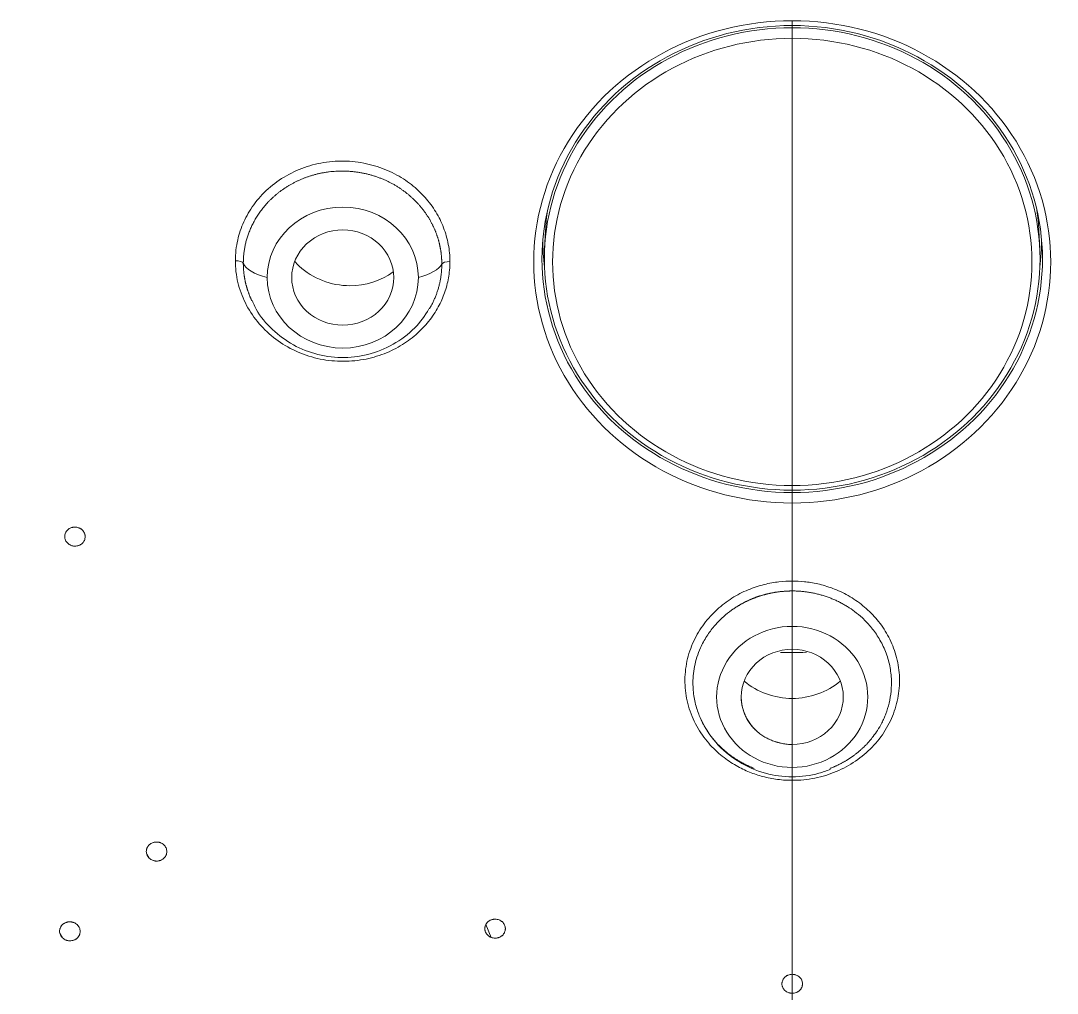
# Model space of a CAD drawing. Extents: x 1797 to 2925, y 0 to 827.
# Drawn here: x 2246.48 to 2271.85, y 534.47 to 558.28 of the extents above; entities that cross this region are included whole.
import ezdxf

# ---------------------------------------------------------------- set-up
doc = ezdxf.new("R2010")
doc.units = 0
doc.header["$LTSCALE"] = 30
doc.header["$MEASUREMENT"] = 0
doc.linetypes.add('CENTER', pattern=[2, 1.25, -0.25, 0.25, -0.25])
doc.layers.add('1', color=7, linetype='CONTINUOUS')
doc.layers.add('DEF_LAYER_ASSEM_MEMBER', color=7, linetype='CONTINUOUS')

msp = doc.modelspace()

# ---------------------------------------------------------------- linework, layer by layer
at = {"layer": '1', "color": 7, "linetype": 'Continuous', "lineweight": 13}
for p, q in [((2265.366, 558.153), (2265.366, 558.283)), ((2265.366, 558.111), (2265.366, 558.165)), ((2265.366, 558.111), (2265.366, 557.852)), ((2265.366, 552.369), (2265.366, 557.852)), ((2265.366, 546.899), (2265.366, 552.369)), ((2265.366, 546.786), (2265.366, 546.899)), ((2265.366, 546.786), (2265.366, 546.729)), ((2265.366, 546.729), (2265.366, 546.471)), ((2265.366, 544.562), (2265.366, 546.471)), ((2265.366, 542.812), (2265.366, 541.686)), ((2265.366, 534.931), (2265.366, 539.681))]:
    msp.add_line(p, q, dxfattribs=at)
at = {"layer": '1', "color": 7, "linetype": 'Continuous', "lineweight": 18}
for p, q in [((2259.328, 553.145), (2259.307, 552.706)), ((2271.424, 552.706), (2271.403, 553.145)), ((2265.366, 544.562), (2265.366, 544.318)), ((2265.366, 544.318), (2265.366, 543.451)), ((2265.366, 541.686), (2265.366, 540.557)), ((2265.366, 539.767), (2265.366, 539.996)), ((2265.366, 539.77), (2265.366, 539.681)), ((2249.631, 537.773), (2249.571, 537.872)), ((2257.998, 535.834), (2257.869, 536.148)), ((2247.509, 535.82), (2247.448, 535.926)), ((2265.366, 534.923), (2265.366, 534.466))]:
    msp.add_line(p, q, dxfattribs=at)
for centre, major_axis, ratio, start_param, end_param in [((2265.366, 552.451), (57.518, 0), 0.93358, 5.498085, 10.209879), ((2265.366, 552.468), (57.67, 0), 0.93358, 5.498085, 8.635877), ((2265.366, 552.449), (-6.065, 0), 0.93358, 4.712389, 7.853982), ((2265.366, 552.447), (-6.125, 0), 0.93358, 4.712389, 7.853982), ((2265.366, 552.447), (-6.125, 0), 0.93358, 1.570796, 4.712389), ((2265.366, 552.449), (-6.065, 0), 0.93358, 1.570796, 4.712389), ((2254.366, 551.993), (-1.85, 0), 0.93358, 3.141593, 6.283185), ((2265.366, 552.889), (6.044, 0), 0.93358, 3.007731, 3.096138), ((2265.366, 552.889), (-6.044, 0), 0.93358, 3.187048, 3.275454), ((2254.366, 551.993), (-1.25, 0), 0.93358, 4.712389, 5.497787), ((2254.366, 551.993), (-1.25, 0), 0.93358, 3.926991, 4.712389), ((2254.366, 551.993), (-1.25, 0), 0.93358, 5.497787, 6.283185), ((2265.366, 552.907), (6.102, 0), 0.93358, 3.136389, 3.257782), ((2265.366, 552.907), (-6.102, 0), 0.93358, 3.025403, 3.146796), ((2251.734, 552.333), (-0.2, 0), 0.358368, 3.290296, 4.697991), ((2256.986, 552.311), (0.2, 0), 0.358368, 1.561946, 2.956466), ((2254.366, 551.993), (1.85, 0), 0.93358, 3.141593, 6.283185), ((2265.366, 541.724), (-1.85, 0), 0.93358, 4.712389, 7.853982), ((2265.366, 541.724), (1.85, 0), 0.93358, 4.712389, 7.853982), ((2265.366, 555.415), (-13.5, 0), 0.93358, 1.549689, 1.570796), ((2265.366, 555.415), (-13.5, 0), 0.93358, 1.570796, 1.596371), ((2265.366, 541.724), (-1.25, 0), 0.93358, 5.497787, 6.283185), ((2265.366, 541.724), (-1.25, 0), 0.93358, 0, 0.785398), ((2265.366, 541.724), (-1.25, 0), 0.93358, 0.785398, 1.570796)]:
    msp.add_ellipse(centre, major_axis=major_axis, ratio=ratio, start_param=start_param, end_param=end_param, dxfattribs=at)
at = {"layer": '1', "color": 7, "linetype": 'Continuous', "lineweight": 13}
for centre, major_axis, ratio, start_param, end_param in [((2265.366, 552.269), (57.048, 0), 0.93358, 5.498085, 10.209879), ((2265.366, 552.249), (56.129, 0), 0.93358, 5.397226, 10.310738), ((2265.366, 552.333), (55.427, 0), 0.93358, 5.397283, 10.31068), ((2265.366, 552.862), (-51, 0), 0.93358, 4.712389, 7.625054), ((2265.366, 552.862), (-51, 0), 0.93358, 1.799723, 4.712389), ((2265.366, 552.377), (-6.326, 0), 0.93358, 4.712389, 7.853982), ((2265.366, 552.377), (-6.326, 0), 0.93358, 1.570796, 4.712389), ((2265.366, 552.376), (-5.866, 0), 0.93358, 4.712389, 7.853982), ((2265.366, 552.376), (-5.866, 0), 0.93358, 1.570796, 4.712389), ((2253.416, 552.423), (1.5, 0), 0.358368, 3.290296, 4.068888), ((2255.316, 552.423), (-1.5, 0), 0.358368, 2.214297, 2.956466)]:
    msp.add_ellipse(centre, major_axis=major_axis, ratio=ratio, start_param=start_param, end_param=end_param, dxfattribs=at)
for points, knots in [([(2307.926, 513.159), (2307.938, 513.17), (2307.978, 513.208), (2308.062, 513.287), (2308.195, 513.413), (2308.376, 513.585), (2308.604, 513.804), (2308.878, 514.072), (2309.198, 514.387), (2309.562, 514.753), (2309.97, 515.169), (2310.418, 515.638), (2310.907, 516.16), (2311.432, 516.737), (2311.993, 517.371), (2312.587, 518.063), (2313.211, 518.815), (2313.862, 519.629), (2314.537, 520.507), (2315.232, 521.45), (2315.944, 522.46), (2316.669, 523.54), (2317.402, 524.691), (2318.138, 525.915), (2318.873, 527.212), (2319.6, 528.586), (2320.316, 530.037), (2321.013, 531.566), (2321.686, 533.174), (2322.328, 534.862), (2322.932, 536.629), (2323.491, 538.477), (2323.997, 540.404), (2324.443, 542.411), (2324.819, 544.495), (2325.119, 546.656), (2325.333, 548.89), (2325.454, 551.195), (2325.473, 553.567), (2325.38, 556.002), (2325.168, 558.496), (2324.825, 561.042), (2324.345, 563.634), (2323.719, 566.266), (2322.939, 568.928), (2321.997, 571.612), (2321.009, 574.008), (2320.026, 576.113), (2319.093, 577.929), (2318.077, 579.737), (2316.976, 581.534), (2315.789, 583.314), (2314.514, 585.075), (2313.152, 586.811), (2311.7, 588.519), (2310.158, 590.192), (2308.526, 591.828), (2306.804, 593.421), (2304.993, 594.966), (2303.093, 596.458), (2301.105, 597.892), (2299.03, 599.263), (2296.869, 600.565), (2294.624, 601.793), (2292.299, 602.941), (2289.894, 604.005), (2287.415, 604.979), (2284.863, 605.857), (2282.243, 606.635), (2279.559, 607.305), (2276.815, 607.864), (2274.017, 608.308), (2271.171, 608.63), (2268.281, 608.828), (2264.867, 608.906), (2260.944, 608.77), (2256.546, 608.314), (2252.195, 607.559), (2247.916, 606.508), (2243.732, 605.164), (2239.665, 603.537), (2235.736, 601.637), (2231.967, 599.472), (2228.381, 597.052), (2224.994, 594.394), (2221.825, 591.51), (2218.891, 588.418), (2216.21, 585.131), (2213.795, 581.67), (2211.658, 578.052), (2209.607, 573.882), (2207.781, 569.125), (2206.342, 563.781), (2205.468, 558.331), (2205.174, 552.827), (2205.457, 547.322), (2206.273, 542.136), (2207.467, 537.531), (2208.794, 533.724), (2210.105, 530.655), (2211.274, 528.289), (2212.472, 526.099), (2213.721, 524.037), (2215.051, 522.064), (2216.135, 520.578), (2216.984, 519.481), (2217.69, 518.607), (2218.365, 517.803), (2219.069, 516.993), (2219.681, 516.316), (2220.181, 515.778), (2220.552, 515.388), (2220.903, 515.024), (2221.236, 514.686), (2221.548, 514.372), (2221.841, 514.083), (2222.112, 513.819), (2222.362, 513.578), (2222.591, 513.36), (2222.736, 513.224), (2222.805, 513.159)], [0, 0, 0, 0, 0.000179, 0.000603, 0.00127, 0.002183, 0.00334, 0.004741, 0.006386, 0.008277, 0.010411, 0.01279, 0.015413, 0.018281, 0.021393, 0.02475, 0.028351, 0.032196, 0.036286, 0.04062, 0.045199, 0.050022, 0.055089, 0.060401, 0.065958, 0.071758, 0.077804, 0.084093, 0.090627, 0.097406, 0.104428, 0.111695, 0.119206, 0.126961, 0.134961, 0.143206, 0.151695, 0.160428, 0.169406, 0.178628, 0.188094, 0.197805, 0.20776, 0.21796, 0.228404, 0.239092, 0.250024, 0.257544, 0.265167, 0.272896, 0.280729, 0.288666, 0.296708, 0.304854, 0.313104, 0.321459, 0.329918, 0.338482, 0.34715, 0.355923, 0.3648, 0.373782, 0.382867, 0.392057, 0.401352, 0.410752, 0.420256, 0.429863, 0.439576, 0.449392, 0.459314, 0.46934, 0.47947, 0.489704, 0.500043, 0.515667, 0.531291, 0.546915, 0.562538, 0.578162, 0.593786, 0.60941, 0.625034, 0.640657, 0.656282, 0.671906, 0.68753, 0.703153, 0.718778, 0.734402, 0.750026, 0.770854, 0.791682, 0.81251, 0.833338, 0.854167, 0.874994, 0.892773, 0.907913, 0.920413, 0.930274, 0.937493, 0.948337, 0.95716, 0.963963, 0.968745, 0.972532, 0.976398, 0.980345, 0.984372, 0.986462, 0.988435, 0.990291, 0.99203, 0.993651, 0.995155, 0.996542, 0.997812, 0.998965, 1, 1, 1, 1]), ([(2223.353, 513.341), (2223.338, 513.355), (2223.291, 513.399), (2223.136, 513.547), (2223.026, 513.651), (2222.747, 513.92), (2222.577, 514.085), (2222.178, 514.478), (2221.948, 514.707), (2221.435, 515.229), (2221.15, 515.523), (2220.529, 516.181), (2220.193, 516.544), (2219.475, 517.344), (2219.093, 517.781), (2218.29, 518.732), (2217.869, 519.247), (2216.998, 520.36), (2216.547, 520.958), (2215.625, 522.241), (2215.153, 522.927), (2214.2, 524.391), (2213.718, 525.169), (2212.757, 526.822), (2212.278, 527.697), (2211.335, 529.546), (2210.872, 530.521), (2209.977, 532.572), (2209.545, 533.649), (2208.731, 535.907), (2208.348, 537.088), (2207.65, 539.553), (2207.336, 540.837), (2206.796, 543.507), (2206.57, 544.892), (2206.23, 547.759), (2206.114, 549.24), (2206.015, 552.291), (2206.031, 553.86), (2206.219, 557.074), (2206.39, 558.719), (2206.911, 562.071), (2207.261, 563.777), (2208.158, 567.23), (2208.706, 568.978), (2210.021, 572.49), (2210.788, 574.255), (2212.561, 577.774), (2213.567, 579.528), (2215.827, 582.992), (2217.082, 584.702), (2219.852, 588.041), (2221.367, 589.669), (2224.661, 592.802), (2226.439, 594.308), (2229.3, 596.442), (2230.286, 597.132), (2232.321, 598.464), (2233.37, 599.107), (2236.61, 600.953), (2238.893, 602.076), (2243.683, 604.062), (2246.189, 604.924), (2251.393, 606.337), (2254.09, 606.888), (2258.246, 607.45), (2259.649, 607.593), (2261.777, 607.738), (2262.49, 607.774), (2263.564, 607.811), (2264.102, 607.825), (2264.732, 607.833), (2265.048, 607.835), (2265.206, 607.836), (2265.285, 607.836), (2265.324, 607.836), (2265.344, 607.836), (2265.354, 607.836), (2265.359, 607.836), (2265.361, 607.836), (2265.362, 607.836), (2265.363, 607.836), (2265.364, 607.836), (2271.184, 607.836), (2282.826, 606.227), (2298.786, 599.183), (2307.511, 591.809), (2314.902, 583.412), (2317.931, 578.702), (2322.393, 568.663), (2323.827, 563.335), (2324.98, 552.52), (2324.698, 547.033), (2322.439, 536.372), (2320.462, 531.198), (2316.357, 524.003), (2314.021, 520.547), (2311.295, 517.36), (2309.394, 515.303), (2308.402, 514.307), (2307.378, 513.342)], [0, 0, 0, 0, 0.015625, 0.015625, 0.03125, 0.03125, 0.046875, 0.046875, 0.0625, 0.0625, 0.078125, 0.078125, 0.09375, 0.09375, 0.109375, 0.109375, 0.125, 0.125, 0.140625, 0.140625, 0.15625, 0.15625, 0.171875, 0.171875, 0.1875, 0.1875, 0.203125, 0.203125, 0.21875, 0.21875, 0.234375, 0.234375, 0.25, 0.25, 0.265625, 0.265625, 0.28125, 0.28125, 0.296875, 0.296875, 0.3125, 0.3125, 0.328125, 0.328125, 0.34375, 0.34375, 0.359375, 0.359375, 0.375, 0.375, 0.390625, 0.390625, 0.40625, 0.40625, 0.421875, 0.421875, 0.429687, 0.429687, 0.4375, 0.4375, 0.453125, 0.453125, 0.46875, 0.46875, 0.484375, 0.484375, 0.492187, 0.492187, 0.496094, 0.496094, 0.498047, 0.499023, 0.499512, 0.499756, 0.499878, 0.499939, 0.499969, 0.499985, 0.499992, 0.499996, 0.499998, 0.499998, 0.5, 0.5, 0.5625, 0.625, 0.6875, 0.6875, 0.75, 0.75, 0.8125, 0.8125, 0.875, 0.875, 0.9375, 0.9375, 0.96875, 0.984375, 0.984375, 1, 1, 1, 1]), ([(2265.365, 606.92), (2265.323, 606.92), (2265.24, 606.92), (2265.114, 606.919), (2264.988, 606.919), (2264.863, 606.918), (2264.737, 606.917), (2264.611, 606.915), (2264.486, 606.914), (2264.36, 606.912), (2264.234, 606.91), (2264.109, 606.907), (2263.983, 606.905), (2263.857, 606.902), (2263.732, 606.898), (2263.606, 606.895), (2263.48, 606.891), (2263.355, 606.887), (2263.229, 606.883), (2263.104, 606.879), (2262.978, 606.874), (2262.852, 606.869), (2262.727, 606.864), (2262.601, 606.859), (2262.475, 606.853), (2262.35, 606.847), (2262.224, 606.841), (2262.099, 606.834), (2261.973, 606.828), (2261.847, 606.821), (2261.722, 606.813), (2261.596, 606.806), (2261.47, 606.798), (2261.345, 606.79), (2261.219, 606.782), (2261.094, 606.773), (2260.644, 606.742), (2259.871, 606.681), (2258.777, 606.575), (2257.685, 606.449), (2256.595, 606.305), (2255.508, 606.141), (2254.425, 605.959), (2253.346, 605.757), (2251.913, 605.464), (2250.133, 605.05), (2248.019, 604.478), (2245.93, 603.832), (2243.868, 603.113), (2241.835, 602.322), (2239.172, 601.174), (2235.929, 599.565), (2232.212, 597.369), (2228.676, 594.914), (2225.722, 592.519), (2223.281, 590.277), (2221.294, 588.26), (2219.109, 585.803), (2216.798, 582.846), (2214.737, 579.744), (2213.116, 576.926), (2211.858, 574.45), (2210.83, 572.129), (2209.997, 569.986), (2209.326, 568.036), (2208.73, 566.051), (2208.159, 563.828), (2207.645, 561.361), (2207.23, 558.648), (2206.985, 556.146), (2206.87, 553.866), (2206.848, 551.818), (2206.909, 549.758), (2207.053, 547.702), (2207.279, 545.657), (2207.587, 543.627), (2207.977, 541.601), (2208.607, 538.926), (2209.596, 535.621), (2210.93, 532.186), (2212.297, 529.25), (2213.6, 526.794), (2214.876, 524.667), (2216.075, 522.85), (2217.158, 521.329), (2218.199, 519.968), (2219.186, 518.756), (2220.023, 517.781), (2220.803, 516.912), (2221.52, 516.142), (2222.262, 515.374), (2222.828, 514.809), (2223.206, 514.439), (2223.387, 514.263), (2223.571, 514.086), (2223.757, 513.908), (2223.945, 513.73), (2224.135, 513.55), (2224.328, 513.37), (2224.523, 513.189), (2224.72, 513.007), (2224.92, 512.824), (2225.122, 512.641), (2225.326, 512.456), (2225.532, 512.271), (2225.741, 512.085), (2225.952, 511.899), (2226.094, 511.774), (2226.165, 511.712)], [0, 0, 0, 0, 0.000892, 0.001785, 0.002677, 0.003569, 0.004462, 0.005354, 0.006246, 0.007138, 0.00803, 0.008923, 0.009815, 0.010707, 0.011599, 0.012491, 0.013384, 0.014276, 0.015169, 0.016061, 0.016953, 0.017846, 0.018739, 0.019631, 0.020524, 0.021417, 0.02231, 0.023203, 0.024097, 0.02499, 0.025884, 0.026777, 0.027671, 0.028565, 0.029459, 0.030354, 0.031248, 0.039059, 0.046868, 0.054679, 0.062496, 0.070311, 0.078122, 0.085931, 0.093744, 0.109373, 0.124991, 0.140601, 0.156239, 0.171854, 0.187489, 0.218707, 0.249974, 0.281106, 0.312458, 0.333209, 0.354021, 0.374951, 0.406022, 0.437441, 0.458146, 0.47896, 0.499936, 0.515411, 0.530971, 0.546637, 0.562432, 0.583123, 0.603936, 0.624924, 0.640415, 0.655981, 0.671643, 0.687423, 0.702962, 0.718542, 0.734186, 0.749915, 0.781006, 0.812398, 0.833188, 0.854003, 0.874891, 0.888786, 0.90267, 0.916556, 0.926936, 0.93739, 0.945051, 0.952809, 0.960666, 0.968624, 0.970466, 0.972324, 0.974198, 0.976087, 0.977992, 0.979913, 0.98185, 0.983802, 0.985771, 0.987756, 0.989756, 0.991773, 0.993806, 0.995854, 0.997919, 1, 1, 1, 1]), ([(2304.563, 511.712), (2304.6, 511.744), (2304.674, 511.809), (2304.784, 511.906), (2304.894, 512.003), (2305.003, 512.1), (2305.112, 512.196), (2305.22, 512.292), (2305.327, 512.388), (2305.433, 512.484), (2305.539, 512.579), (2305.644, 512.674), (2305.749, 512.769), (2305.853, 512.864), (2305.956, 512.958), (2306.059, 513.052), (2306.161, 513.146), (2306.262, 513.24), (2306.363, 513.333), (2306.463, 513.426), (2306.562, 513.519), (2306.661, 513.611), (2306.759, 513.703), (2306.856, 513.795), (2306.953, 513.887), (2307.049, 513.979), (2307.144, 514.07), (2307.239, 514.161), (2307.333, 514.251), (2307.426, 514.342), (2307.519, 514.432), (2307.611, 514.522), (2307.932, 514.836), (2308.472, 515.374), (2309.216, 516.143), (2309.932, 516.912), (2310.552, 517.604), (2311.086, 518.218), (2311.541, 518.756), (2311.988, 519.299), (2312.428, 519.847), (2312.86, 520.4), (2313.284, 520.958), (2313.701, 521.521), (2314.11, 522.089), (2314.512, 522.662), (2314.906, 523.239), (2315.292, 523.822), (2315.924, 524.802), (2316.772, 526.195), (2317.788, 528.02), (2318.727, 529.876), (2319.689, 531.979), (2320.64, 534.333), (2321.536, 536.943), (2322.19, 539.236), (2322.659, 541.197), (2322.992, 542.816), (2323.271, 544.438), (2323.497, 546.063), (2323.711, 548.065), (2323.862, 550.44), (2323.888, 553.181), (2323.783, 555.551), (2323.609, 557.554), (2323.412, 559.194), (2323.163, 560.821), (2322.863, 562.433), (2322.431, 564.404), (2321.821, 566.714), (2320.976, 569.338), (2320.075, 571.702), (2319.155, 573.817), (2318.248, 575.694), (2317.27, 577.53), (2316.1, 579.535), (2314.71, 581.689), (2313.07, 583.962), (2311.459, 585.969), (2309.909, 587.733), (2308.448, 589.274), (2306.93, 590.757), (2305.175, 592.348), (2303.165, 594.019), (2300.876, 595.736), (2298.501, 597.342), (2296.044, 598.835), (2293.506, 600.212), (2291.333, 601.259), (2289.562, 602.035), (2288.219, 602.586), (2286.634, 603.193), (2284.802, 603.832), (2282.713, 604.478), (2280.599, 605.05), (2278.819, 605.464), (2277.386, 605.758), (2276.307, 605.96), (2275.223, 606.142), (2274.137, 606.305), (2273.047, 606.45), (2271.954, 606.575), (2270.86, 606.681), (2270.047, 606.746), (2269.519, 606.782), (2269.274, 606.798), (2269.03, 606.813), (2268.786, 606.826), (2268.542, 606.839), (2268.297, 606.851), (2268.053, 606.862), (2267.809, 606.872), (2267.565, 606.881), (2267.32, 606.89), (2267.076, 606.897), (2266.832, 606.903), (2266.587, 606.908), (2266.343, 606.912), (2266.099, 606.916), (2265.854, 606.918), (2265.61, 606.92), (2265.447, 606.92), (2265.365, 606.92)], [0, 0, 0, 0, 0.001083, 0.002161, 0.003234, 0.004303, 0.005367, 0.006426, 0.00748, 0.008529, 0.009574, 0.010614, 0.011649, 0.01268, 0.013706, 0.014727, 0.015743, 0.016755, 0.017761, 0.018764, 0.019761, 0.020754, 0.021742, 0.022725, 0.023704, 0.024678, 0.025647, 0.026612, 0.027572, 0.028527, 0.029477, 0.030423, 0.031365, 0.039376, 0.047252, 0.054996, 0.06261, 0.067826, 0.073038, 0.078247, 0.083453, 0.088658, 0.093862, 0.099065, 0.104269, 0.109474, 0.11468, 0.11989, 0.125102, 0.140784, 0.156415, 0.172013, 0.187599, 0.208569, 0.229381, 0.250087, 0.262676, 0.275208, 0.287695, 0.300148, 0.312578, 0.333586, 0.354399, 0.37507, 0.387684, 0.400229, 0.412716, 0.425158, 0.437564, 0.458587, 0.4794, 0.500054, 0.515804, 0.531455, 0.547029, 0.562548, 0.583545, 0.604358, 0.62504, 0.640746, 0.65638, 0.671967, 0.687533, 0.708465, 0.729274, 0.750024, 0.770891, 0.791699, 0.812515, 0.822941, 0.833354, 0.843763, 0.859399, 0.875008, 0.890624, 0.906254, 0.914066, 0.921875, 0.929686, 0.937503, 0.945319, 0.95313, 0.960939, 0.968752, 0.970491, 0.972229, 0.973967, 0.975704, 0.977441, 0.979178, 0.980914, 0.982649, 0.984385, 0.98612, 0.987855, 0.98959, 0.991325, 0.99306, 0.994794, 0.99653, 0.998265, 1, 1, 1, 1]), ([(2265.365, 606.627), (2265.406, 606.626), (2265.488, 606.626), (2265.61, 606.626), (2265.733, 606.625), (2265.855, 606.625), (2265.978, 606.624), (2266.1, 606.622), (2266.223, 606.621), (2266.345, 606.619), (2266.467, 606.617), (2266.59, 606.615), (2266.712, 606.612), (2266.834, 606.609), (2266.957, 606.606), (2267.079, 606.603), (2267.201, 606.6), (2267.324, 606.596), (2267.446, 606.592), (2267.568, 606.588), (2267.691, 606.583), (2267.813, 606.579), (2267.935, 606.574), (2268.057, 606.568), (2268.18, 606.563), (2268.302, 606.557), (2268.424, 606.551), (2268.546, 606.545), (2268.669, 606.539), (2268.791, 606.532), (2268.913, 606.526), (2269.035, 606.518), (2269.157, 606.511), (2269.28, 606.504), (2269.402, 606.496), (2269.524, 606.488), (2269.962, 606.458), (2270.714, 606.4), (2271.78, 606.299), (2272.843, 606.179), (2274.258, 605.996), (2276.02, 605.721), (2278.118, 605.319), (2280.199, 604.845), (2282.489, 604.239), (2284.976, 603.473), (2287.642, 602.513), (2290.253, 601.432), (2292.805, 600.234), (2295.292, 598.919), (2297.705, 597.493), (2300.04, 595.958), (2302.293, 594.317), (2304.456, 592.576), (2306.525, 590.738), (2308.496, 588.807), (2310.362, 586.788), (2312.12, 584.686), (2313.766, 582.506), (2315.295, 580.253), (2316.704, 577.934), (2317.99, 575.551), (2319.148, 573.113), (2320.177, 570.625), (2321.075, 568.093), (2321.838, 565.522), (2322.465, 562.92), (2322.956, 560.292), (2323.306, 557.644), (2323.518, 554.983), (2323.59, 552.316), (2323.52, 549.649), (2323.311, 546.987), (2322.963, 544.34), (2322.516, 541.928), (2322.009, 539.756), (2321.478, 537.822), (2320.868, 535.901), (2320.183, 534.002), (2319.425, 532.131), (2318.596, 530.29), (2317.691, 528.474), (2316.715, 526.69), (2315.671, 524.943), (2314.56, 523.235), (2313.38, 521.563), (2312.502, 520.413), (2311.976, 519.754), (2311.829, 519.571), (2311.682, 519.389), (2311.533, 519.208), (2311.384, 519.027), (2311.234, 518.847), (2311.083, 518.667), (2310.932, 518.489), (2310.779, 518.31), (2310.626, 518.132), (2310.472, 517.955), (2310.317, 517.779), (2310.161, 517.603), (2310.005, 517.427), (2309.847, 517.252), (2309.689, 517.078), (2309.53, 516.905), (2309.371, 516.732), (2309.21, 516.559), (2309.049, 516.387), (2308.887, 516.216), (2308.724, 516.045), (2308.56, 515.875), (2308.395, 515.706), (2308.23, 515.537), (2308.064, 515.369), (2307.897, 515.201), (2307.729, 515.034), (2307.56, 514.868), (2307.391, 514.702), (2307.221, 514.537), (2307.05, 514.373), (2306.878, 514.209), (2306.705, 514.045), (2306.589, 513.937), (2306.532, 513.883)], [0, 0, 0, 0, 0.000893, 0.001787, 0.00268, 0.003573, 0.004466, 0.005359, 0.006252, 0.007145, 0.008038, 0.008931, 0.009824, 0.010716, 0.011609, 0.012502, 0.013394, 0.014287, 0.015179, 0.016072, 0.016965, 0.017857, 0.01875, 0.019643, 0.020535, 0.021428, 0.022321, 0.023214, 0.024106, 0.024999, 0.025892, 0.026785, 0.027679, 0.028572, 0.029465, 0.030359, 0.031252, 0.039067, 0.046877, 0.054688, 0.062504, 0.07814, 0.093746, 0.109357, 0.125006, 0.14583, 0.166638, 0.187504, 0.208304, 0.229115, 0.250003, 0.270773, 0.291586, 0.312501, 0.333239, 0.354054, 0.375, 0.395709, 0.416524, 0.437499, 0.458186, 0.479002, 0.499997, 0.520672, 0.541488, 0.562496, 0.583169, 0.603985, 0.624994, 0.645677, 0.666493, 0.687493, 0.708193, 0.72901, 0.749991, 0.765529, 0.781111, 0.796759, 0.812493, 0.828052, 0.843643, 0.859283, 0.874994, 0.890575, 0.906173, 0.921807, 0.937495, 0.939279, 0.941062, 0.942845, 0.944628, 0.94641, 0.948193, 0.949976, 0.951759, 0.953542, 0.955325, 0.957108, 0.958891, 0.960675, 0.962458, 0.964242, 0.966026, 0.96781, 0.969595, 0.971379, 0.973164, 0.97495, 0.976736, 0.978522, 0.980309, 0.982096, 0.983884, 0.985672, 0.987461, 0.98925, 0.99104, 0.992831, 0.994622, 0.996414, 0.998207, 1, 1, 1, 1]), ([(2256.79, 552.324), (2256.79, 552.332), (2256.79, 552.348), (2256.789, 552.373), (2256.789, 552.397), (2256.788, 552.422), (2256.786, 552.447), (2256.785, 552.472), (2256.783, 552.497), (2256.781, 552.522), (2256.778, 552.548), (2256.775, 552.574), (2256.772, 552.599), (2256.768, 552.625), (2256.765, 552.651), (2256.76, 552.677), (2256.756, 552.704), (2256.751, 552.73), (2256.745, 552.757), (2256.74, 552.783), (2256.734, 552.81), (2256.727, 552.837), (2256.72, 552.864), (2256.713, 552.891), (2256.705, 552.918), (2256.697, 552.945), (2256.689, 552.972), (2256.68, 552.999), (2256.671, 553.027), (2256.661, 553.054), (2256.651, 553.082), (2256.64, 553.109), (2256.629, 553.137), (2256.618, 553.164), (2256.606, 553.192), (2256.593, 553.219), (2256.58, 553.247), (2256.567, 553.274), (2256.553, 553.302), (2256.539, 553.329), (2256.524, 553.357), (2256.509, 553.384), (2256.493, 553.412), (2256.477, 553.439), (2256.461, 553.466), (2256.443, 553.494), (2256.426, 553.521), (2256.407, 553.548), (2256.389, 553.575), (2256.37, 553.602), (2256.35, 553.628), (2256.33, 553.655), (2256.309, 553.681), (2256.288, 553.708), (2256.266, 553.734), (2256.244, 553.76), (2256.221, 553.786), (2256.197, 553.811), (2256.173, 553.837), (2256.149, 553.862), (2256.124, 553.887), (2256.099, 553.912), (2256.073, 553.936), (2256.046, 553.961), (2256.019, 553.985), (2255.992, 554.009), (2255.964, 554.032), (2255.935, 554.055), (2255.906, 554.078), (2255.876, 554.101), (2255.846, 554.123), (2255.815, 554.145), (2255.784, 554.166), (2255.752, 554.187), (2255.72, 554.208), (2255.688, 554.229), (2255.654, 554.249), (2255.621, 554.268), (2255.586, 554.287), (2255.552, 554.306), (2255.516, 554.324), (2255.481, 554.342), (2255.445, 554.359), (2255.408, 554.376), (2255.371, 554.393), (2255.333, 554.408), (2255.295, 554.424), (2255.257, 554.438), (2255.218, 554.452), (2255.179, 554.466), (2255.139, 554.479), (2255.099, 554.492), (2255.059, 554.503), (2255.018, 554.515), (2254.977, 554.525), (2254.935, 554.535), (2254.893, 554.545), (2254.851, 554.553), (2254.808, 554.561), (2254.765, 554.569), (2254.722, 554.575), (2254.678, 554.581), (2254.634, 554.586), (2254.59, 554.591), (2254.545, 554.594), (2254.501, 554.597), (2254.456, 554.6), (2254.411, 554.601), (2254.353, 554.602), (2254.282, 554.601), (2254.199, 554.598), (2254.117, 554.591), (2254.036, 554.583), (2253.956, 554.572), (2253.877, 554.558), (2253.799, 554.543), (2253.722, 554.525), (2253.647, 554.504), (2253.573, 554.482), (2253.5, 554.458), (2253.429, 554.432), (2253.359, 554.404), (2253.291, 554.374), (2253.224, 554.342), (2253.159, 554.309), (2253.096, 554.275), (2253.034, 554.238), (2252.974, 554.201), (2252.915, 554.162), (2252.859, 554.122), (2252.804, 554.081), (2252.751, 554.038), (2252.7, 553.995), (2252.65, 553.951), (2252.603, 553.905), (2252.557, 553.859), (2252.513, 553.813), (2252.471, 553.765), (2252.43, 553.717), (2252.391, 553.669), (2252.355, 553.62), (2252.319, 553.57), (2252.286, 553.521), (2252.254, 553.471), (2252.224, 553.42), (2252.196, 553.37), (2252.169, 553.319), (2252.144, 553.268), (2252.12, 553.218), (2252.098, 553.167), (2252.078, 553.116), (2252.059, 553.066), (2252.041, 553.015), (2252.025, 552.965), (2252.01, 552.915), (2251.997, 552.865), (2251.985, 552.816), (2251.975, 552.766), (2251.965, 552.718), (2251.957, 552.669), (2251.95, 552.621), (2251.944, 552.574), (2251.94, 552.527), (2251.936, 552.48), (2251.934, 552.434), (2251.932, 552.389), (2251.932, 552.358), (2251.932, 552.343)], [0, 0, 0, 0, 0.0034, 0.006824, 0.010271, 0.013743, 0.017238, 0.020757, 0.0243, 0.027867, 0.031458, 0.035072, 0.038711, 0.042373, 0.046059, 0.049769, 0.053503, 0.057261, 0.061043, 0.064848, 0.068678, 0.072531, 0.076408, 0.080309, 0.084234, 0.088183, 0.092156, 0.096152, 0.100173, 0.104217, 0.108285, 0.112377, 0.116493, 0.120633, 0.124797, 0.128985, 0.133197, 0.137432, 0.141692, 0.145975, 0.150283, 0.154614, 0.158969, 0.163348, 0.167751, 0.172178, 0.176629, 0.181104, 0.185603, 0.190125, 0.194672, 0.199242, 0.203837, 0.208455, 0.213098, 0.217764, 0.222454, 0.227169, 0.231907, 0.236669, 0.241455, 0.246265, 0.251099, 0.255957, 0.260839, 0.265745, 0.270675, 0.275629, 0.280607, 0.285609, 0.290635, 0.295685, 0.300759, 0.305857, 0.310979, 0.316125, 0.321295, 0.326489, 0.331706, 0.336948, 0.342214, 0.347504, 0.352818, 0.358157, 0.363519, 0.368905, 0.374315, 0.379749, 0.385207, 0.39069, 0.396196, 0.401726, 0.407281, 0.412859, 0.418462, 0.424088, 0.429739, 0.435414, 0.441113, 0.446836, 0.452583, 0.458354, 0.464149, 0.469968, 0.475811, 0.481679, 0.48757, 0.493486, 0.499426, 0.510368, 0.52123, 0.532011, 0.542712, 0.553331, 0.56387, 0.574328, 0.584704, 0.595, 0.605215, 0.615349, 0.625402, 0.635374, 0.645265, 0.655075, 0.664804, 0.674451, 0.684018, 0.693503, 0.702908, 0.712231, 0.721473, 0.730633, 0.739713, 0.748711, 0.757628, 0.766464, 0.775219, 0.783892, 0.792484, 0.800994, 0.809424, 0.817771, 0.826038, 0.834223, 0.842327, 0.850349, 0.85829, 0.86615, 0.873928, 0.881625, 0.88924, 0.896774, 0.904226, 0.911597, 0.918887, 0.926095, 0.933221, 0.940266, 0.947229, 0.954111, 0.960911, 0.96763, 0.974267, 0.980823, 0.987297, 0.993689, 1, 1, 1, 1]), ([(2251.932, 552.343), (2251.932, 552.336), (2251.932, 552.321), (2251.933, 552.298), (2251.933, 552.276), (2251.934, 552.253), (2251.935, 552.231), (2251.936, 552.208), (2251.938, 552.185), (2251.94, 552.163), (2251.942, 552.14), (2251.944, 552.117), (2251.947, 552.095), (2251.949, 552.072), (2251.953, 552.049), (2251.956, 552.026), (2251.959, 552.004), (2251.963, 551.981), (2251.967, 551.958), (2251.972, 551.936), (2251.976, 551.913), (2251.981, 551.89), (2251.986, 551.867), (2251.991, 551.845), (2251.997, 551.822), (2252.003, 551.799), (2252.009, 551.777), (2252.015, 551.754), (2252.022, 551.732), (2252.029, 551.709), (2252.036, 551.687), (2252.043, 551.664), (2252.051, 551.642), (2252.059, 551.619), (2252.067, 551.597), (2252.076, 551.575), (2252.084, 551.552), (2252.093, 551.53), (2252.102, 551.508), (2252.112, 551.486), (2252.122, 551.464), (2252.132, 551.442), (2252.138, 551.428), (2252.142, 551.421)], [0, 0, 0, 0, 0.023678, 0.047392, 0.071143, 0.09493, 0.118753, 0.142613, 0.166509, 0.190442, 0.214411, 0.238417, 0.262458, 0.286537, 0.310651, 0.334803, 0.35899, 0.383214, 0.407474, 0.431771, 0.456104, 0.480473, 0.504879, 0.529321, 0.553799, 0.578314, 0.602865, 0.627452, 0.652076, 0.676736, 0.701433, 0.726165, 0.750934, 0.77574, 0.800581, 0.825459, 0.850373, 0.875324, 0.900311, 0.925334, 0.950393, 0.975489, 1, 1, 1, 1]), ([(2256.485, 551.225), (2256.487, 551.229), (2256.497, 551.246), (2256.515, 551.277), (2256.537, 551.317), (2256.558, 551.357), (2256.578, 551.398), (2256.597, 551.439), (2256.615, 551.48), (2256.632, 551.521), (2256.649, 551.563), (2256.664, 551.604), (2256.679, 551.646), (2256.692, 551.688), (2256.705, 551.73), (2256.717, 551.773), (2256.728, 551.815), (2256.738, 551.857), (2256.747, 551.9), (2256.755, 551.942), (2256.763, 551.985), (2256.769, 552.027), (2256.775, 552.07), (2256.779, 552.112), (2256.783, 552.155), (2256.786, 552.197), (2256.788, 552.24), (2256.79, 552.282), (2256.79, 552.31), (2256.79, 552.324)], [0, 0, 0, 0, 0.011544, 0.050879, 0.090109, 0.129233, 0.168251, 0.207164, 0.245971, 0.284673, 0.323269, 0.36176, 0.400145, 0.438425, 0.4766, 0.514669, 0.552633, 0.590492, 0.628246, 0.665894, 0.703437, 0.740875, 0.778208, 0.815436, 0.852559, 0.889576, 0.926489, 0.963297, 1, 1, 1, 1]), ([(2265.366, 544.318), (2265.358, 544.318), (2265.342, 544.318), (2265.319, 544.318), (2265.296, 544.317), (2265.272, 544.316), (2265.249, 544.315), (2265.225, 544.314), (2265.201, 544.313), (2265.178, 544.311), (2265.154, 544.309), (2265.13, 544.307), (2265.106, 544.305), (2265.082, 544.303), (2265.058, 544.3), (2265.034, 544.297), (2265.01, 544.294), (2264.986, 544.29), (2264.962, 544.287), (2264.938, 544.283), (2264.914, 544.279), (2264.889, 544.274), (2264.865, 544.27), (2264.841, 544.265), (2264.817, 544.26), (2264.793, 544.254), (2264.768, 544.249), (2264.744, 544.243), (2264.72, 544.237), (2264.696, 544.231), (2264.672, 544.224), (2264.647, 544.217), (2264.623, 544.21), (2264.599, 544.203), (2264.575, 544.195), (2264.551, 544.187), (2264.527, 544.179), (2264.503, 544.171), (2264.479, 544.163), (2264.456, 544.154), (2264.432, 544.145), (2264.408, 544.135), (2264.384, 544.126), (2264.361, 544.116), (2264.337, 544.106), (2264.314, 544.096), (2264.291, 544.085), (2264.268, 544.074), (2264.244, 544.063), (2264.221, 544.052), (2264.199, 544.04), (2264.176, 544.029), (2264.153, 544.017), (2264.131, 544.005), (2264.108, 543.992), (2264.086, 543.979), (2264.064, 543.966), (2264.042, 543.953), (2264.02, 543.94), (2263.998, 543.926), (2263.976, 543.912), (2263.955, 543.898), (2263.933, 543.884), (2263.912, 543.869), (2263.891, 543.855), (2263.87, 543.84), (2263.85, 543.825), (2263.772, 543.766), (2263.633, 543.649), (2263.444, 543.451), (2263.265, 543.208), (2263.126, 542.95), (2263.03, 542.698), (2262.972, 542.468), (2262.94, 542.242), (2262.931, 541.974), (2262.963, 541.67), (2263.038, 541.398), (2263.099, 541.247), (2263.119, 541.202)], [0, 0, 0, 0, 0.00488, 0.009777, 0.01469, 0.019621, 0.024567, 0.029531, 0.03451, 0.039506, 0.044517, 0.049545, 0.054587, 0.059646, 0.064719, 0.069808, 0.074911, 0.080029, 0.085162, 0.090308, 0.095469, 0.100644, 0.105832, 0.111034, 0.116249, 0.121477, 0.126718, 0.131971, 0.137237, 0.142514, 0.147804, 0.153105, 0.158417, 0.163741, 0.169075, 0.17442, 0.179775, 0.18514, 0.190514, 0.195899, 0.201292, 0.206695, 0.212106, 0.217525, 0.222952, 0.228388, 0.23383, 0.23928, 0.244737, 0.2502, 0.25567, 0.261146, 0.266627, 0.272114, 0.277605, 0.283102, 0.288603, 0.294108, 0.299617, 0.305129, 0.310644, 0.316163, 0.321684, 0.327207, 0.332732, 0.338258, 0.343786, 0.349314, 0.401641, 0.461479, 0.528285, 0.601183, 0.655991, 0.709243, 0.760728, 0.810371, 0.890579, 0.966843, 1, 1, 1, 1]), ([(2267.613, 541.202), (2267.628, 541.238), (2267.678, 541.359), (2267.745, 541.577), (2267.793, 541.867), (2267.8, 542.188), (2267.752, 542.532), (2267.642, 542.875), (2267.482, 543.184), (2267.294, 543.444), (2267.097, 543.651), (2266.905, 543.811), (2266.765, 543.907), (2266.676, 543.961), (2266.633, 543.987), (2266.589, 544.011), (2266.544, 544.035), (2266.499, 544.057), (2266.453, 544.079), (2266.408, 544.1), (2266.361, 544.12), (2266.315, 544.139), (2266.268, 544.157), (2266.221, 544.174), (2266.173, 544.19), (2266.126, 544.205), (2266.078, 544.219), (2266.03, 544.232), (2265.982, 544.244), (2265.934, 544.255), (2265.887, 544.266), (2265.839, 544.275), (2265.791, 544.283), (2265.743, 544.291), (2265.695, 544.297), (2265.647, 544.303), (2265.6, 544.308), (2265.553, 544.311), (2265.505, 544.314), (2265.459, 544.317), (2265.412, 544.318), (2265.381, 544.318), (2265.366, 544.318)], [0, 0, 0, 0, 0.02633, 0.087363, 0.153648, 0.224314, 0.304889, 0.388055, 0.465773, 0.536512, 0.599208, 0.653225, 0.698277, 0.709104, 0.719921, 0.730725, 0.741514, 0.752286, 0.763038, 0.773768, 0.784474, 0.795152, 0.805802, 0.816421, 0.827007, 0.837557, 0.848069, 0.858542, 0.868974, 0.879362, 0.889705, 0.9, 0.910247, 0.920443, 0.930586, 0.940676, 0.95071, 0.960688, 0.970607, 0.980466, 0.990264, 1, 1, 1, 1])]:
    msp.add_open_spline(points, degree=3, knots=knots, dxfattribs=at)
at = {"layer": '1', "color": 7, "linetype": 'Continuous', "lineweight": 18}
for points in [[(2256.988, 552.383), (2256.988, 552.527), (2256.962, 552.805), (2256.845, 553.219), (2256.654, 553.606), (2256.391, 553.962), (2256.057, 554.277), (2255.647, 554.544), (2255.156, 554.746), (2254.604, 554.853), (2254.037, 554.846), (2253.487, 554.728), (2252.977, 554.503), (2252.529, 554.183), (2252.165, 553.775), (2251.929, 553.36), (2251.78, 552.924), (2251.737, 552.583), (2251.737, 552.404)], [(2255.249, 552.818), (2255.48, 552.603), (2255.616, 552.298), (2255.616, 551.993)], [(2251.737, 552.404), (2251.737, 552.225), (2251.779, 551.872), (2251.963, 551.362), (2252.26, 550.902), (2252.657, 550.512), (2253.134, 550.21), (2253.668, 550.012), (2254.237, 549.926), (2254.807, 549.957), (2255.331, 550.093), (2255.784, 550.309), (2256.166, 550.586), (2256.479, 550.912), (2256.719, 551.277), (2256.868, 551.621), (2256.962, 551.975), (2256.988, 552.242), (2256.988, 552.383)], [(2255.616, 551.993), (2255.616, 551.688), (2255.345, 551.079), (2254.366, 550.7), (2253.386, 551.079), (2253.116, 551.688), (2253.116, 551.993)], [(2265.366, 544.562), (2265.263, 544.562), (2265.048, 544.551), (2264.683, 544.487), (2264.285, 544.358), (2263.886, 544.153), (2263.521, 543.877), (2263.2, 543.528), (2262.939, 543.099), (2262.77, 542.602), (2262.72, 542.077), (2262.79, 541.558), (2262.98, 541.057), (2263.274, 540.62), (2263.611, 540.289), (2263.951, 540.055), (2264.282, 539.891), (2264.602, 539.78), (2264.95, 539.703), (2265.222, 539.681), (2265.366, 539.681)], [(2265.366, 539.681), (2265.555, 539.681), (2265.926, 539.719), (2266.448, 539.879), (2266.927, 540.137), (2267.336, 540.482), (2267.66, 540.899), (2267.883, 541.368), (2267.997, 541.872), (2267.995, 542.386), (2267.882, 542.87), (2267.684, 543.297), (2267.418, 543.663), (2267.104, 543.966), (2266.74, 544.215), (2266.352, 544.394), (2265.986, 544.5), (2265.657, 544.552), (2265.46, 544.562), (2265.366, 544.562)], [(2264.482, 542.549), (2264.713, 542.764), (2265.039, 542.891), (2265.366, 542.891)], [(2265.366, 542.891), (2265.692, 542.891), (2266.345, 542.638), (2266.751, 541.724), (2266.345, 540.809), (2265.692, 540.557), (2265.366, 540.557)], [(2264.191, 542.109), (2264.509, 541.841), (2264.937, 541.686), (2265.366, 541.686)], [(2265.366, 541.686), (2265.794, 541.686), (2266.222, 541.841), (2266.54, 542.109)]]:
    msp.add_open_spline(points, degree=3, dxfattribs=at)
for points, knots in [([(2253.186, 552.392), (2253.222, 552.35), (2253.568, 551.992), (2254.463, 551.646), (2255.3, 551.915), (2255.603, 552.13)], [0, 0, 0, 0, 0.065086, 0.575567, 1, 1, 1, 1]), ([(2252.156, 551.426), (2252.172, 551.379), (2252.265, 551.136), (2252.575, 550.763), (2253.073, 550.361), (2253.674, 550.104), (2254.325, 550.008), (2254.988, 550.084), (2255.611, 550.333), (2256.13, 550.724), (2256.378, 551.056), (2256.476, 551.23)], [0, 0, 0, 0, 0.028122, 0.148271, 0.268727, 0.390194, 0.51309, 0.637488, 0.763058, 0.88911, 1, 1, 1, 1]), ([(2247.579, 545.561), (2247.573, 545.576), (2247.568, 545.59), (2247.563, 545.613), (2247.562, 545.62), (2247.561, 545.636), (2247.56, 545.643), (2247.56, 545.666), (2247.562, 545.681), (2247.568, 545.711), (2247.573, 545.726), (2247.585, 545.754), (2247.593, 545.768), (2247.607, 545.787), (2247.612, 545.793), (2247.622, 545.804), (2247.633, 545.816), (2247.645, 545.826), (2247.658, 545.836), (2247.665, 545.84), (2247.685, 545.853), (2247.699, 545.86), (2247.722, 545.869), (2247.73, 545.871), (2247.746, 545.875), (2247.754, 545.877), (2247.778, 545.881), (2247.794, 545.883), (2247.819, 545.883), (2247.827, 545.882), (2247.844, 545.881), (2247.852, 545.88), (2247.876, 545.875), (2247.891, 545.871), (2247.914, 545.862), (2247.922, 545.858), (2247.936, 545.851), (2247.95, 545.843), (2247.963, 545.834), (2247.976, 545.824), (2247.982, 545.819), (2248, 545.802), (2248.01, 545.79), (2248.028, 545.765), (2248.036, 545.751), (2248.043, 545.737)], [0, 0, 0, 0, 0.0625, 0.0625, 0.09375, 0.09375, 0.125, 0.125, 0.1875, 0.1875, 0.25, 0.25, 0.3125, 0.3125, 0.34375, 0.34375, 0.375, 0.40625, 0.40625, 0.4375, 0.4375, 0.5, 0.5, 0.53125, 0.53125, 0.5625, 0.5625, 0.625, 0.625, 0.65625, 0.65625, 0.6875, 0.6875, 0.75, 0.75, 0.78125, 0.78125, 0.8125, 0.84375, 0.84375, 0.875, 0.875, 0.9375, 0.9375, 1, 1, 1, 1]), ([(2248.043, 545.737), (2248.049, 545.723), (2248.054, 545.708), (2248.058, 545.686), (2248.06, 545.678), (2248.061, 545.663), (2248.062, 545.655), (2248.062, 545.632), (2248.06, 545.617), (2248.054, 545.587), (2248.049, 545.572), (2248.037, 545.544), (2248.029, 545.531), (2248.015, 545.512), (2248.01, 545.506), (2248, 545.494), (2247.989, 545.483), (2247.976, 545.473), (2247.964, 545.463), (2247.957, 545.458), (2247.937, 545.446), (2247.922, 545.438), (2247.9, 545.43), (2247.892, 545.427), (2247.876, 545.423), (2247.868, 545.421), (2247.844, 545.417), (2247.828, 545.416), (2247.803, 545.416), (2247.795, 545.416), (2247.778, 545.418), (2247.77, 545.419), (2247.746, 545.423), (2247.73, 545.428), (2247.707, 545.437), (2247.7, 545.44), (2247.686, 545.448), (2247.672, 545.456), (2247.658, 545.465), (2247.646, 545.475), (2247.64, 545.48), (2247.622, 545.496), (2247.612, 545.508), (2247.593, 545.533), (2247.585, 545.547), (2247.579, 545.561)], [0, 0, 0, 0, 0.0625, 0.0625, 0.09375, 0.09375, 0.125, 0.125, 0.1875, 0.1875, 0.25, 0.25, 0.3125, 0.3125, 0.34375, 0.34375, 0.375, 0.40625, 0.40625, 0.4375, 0.4375, 0.5, 0.5, 0.53125, 0.53125, 0.5625, 0.5625, 0.625, 0.625, 0.65625, 0.65625, 0.6875, 0.6875, 0.75, 0.75, 0.78125, 0.78125, 0.8125, 0.84375, 0.84375, 0.875, 0.875, 0.9375, 0.9375, 1, 1, 1, 1]), ([(2264.482, 540.898), (2264.452, 540.926), (2264.425, 540.954), (2264.373, 541.014), (2264.349, 541.046), (2264.304, 541.11), (2264.283, 541.143), (2264.254, 541.194), (2264.244, 541.212), (2264.227, 541.247), (2264.219, 541.264), (2264.195, 541.317), (2264.181, 541.352), (2264.158, 541.424), (2264.148, 541.461), (2264.136, 541.516), (2264.132, 541.534), (2264.126, 541.572), (2264.124, 541.59), (2264.118, 541.647), (2264.116, 541.685), (2264.116, 541.724)], [0, 0, 0, 0, 0.125, 0.125, 0.25, 0.25, 0.375, 0.375, 0.4375, 0.4375, 0.5, 0.5, 0.625, 0.625, 0.75, 0.75, 0.8125, 0.8125, 0.875, 0.875, 1, 1, 1, 1]), ([(2263.112, 541.216), (2263.212, 540.992), (2263.467, 540.59), (2264.029, 540.113), (2264.689, 539.829), (2265.14, 539.768), (2265.366, 539.767)], [0, 0, 0, 0, 0.256573, 0.51646, 0.767622, 1, 1, 1, 1]), ([(2263.119, 541.202), (2263.141, 541.15), (2263.208, 541.014), (2263.333, 540.814), (2263.492, 540.617), (2263.644, 540.463), (2263.779, 540.348), (2263.876, 540.276), (2263.942, 540.23), (2263.985, 540.202), (2264.028, 540.175), (2264.072, 540.148), (2264.117, 540.123), (2264.162, 540.098), (2264.208, 540.075), (2264.254, 540.052), (2264.301, 540.03), (2264.348, 540.01), (2264.394, 539.991), (2264.424, 539.979), (2264.438, 539.973)], [0, 0, 0, 0, 0.093103, 0.251249, 0.389694, 0.50697, 0.602315, 0.675454, 0.702861, 0.730266, 0.757661, 0.785041, 0.812399, 0.839728, 0.867023, 0.894277, 0.921483, 0.948636, 0.975729, 1, 1, 1, 1]), ([(2266.293, 539.973), (2266.295, 539.974), (2266.305, 539.978), (2266.324, 539.985), (2266.351, 539.996), (2266.378, 540.007), (2266.404, 540.019), (2266.431, 540.031), (2266.457, 540.043), (2266.484, 540.056), (2266.51, 540.068), (2266.536, 540.082), (2266.562, 540.095), (2266.588, 540.109), (2266.614, 540.123), (2266.64, 540.138), (2266.665, 540.153), (2266.691, 540.168), (2266.716, 540.183), (2266.741, 540.199), (2266.766, 540.215), (2266.791, 540.232), (2266.815, 540.248), (2266.84, 540.265), (2266.864, 540.283), (2266.888, 540.301), (2266.912, 540.318), (2266.935, 540.337), (2266.958, 540.355), (2266.982, 540.374), (2267.004, 540.393), (2267.027, 540.413), (2267.049, 540.433), (2267.071, 540.453), (2267.093, 540.473), (2267.115, 540.493), (2267.136, 540.514), (2267.157, 540.535), (2267.178, 540.557), (2267.198, 540.578), (2267.218, 540.6), (2267.238, 540.622), (2267.283, 540.673), (2267.357, 540.764), (2267.46, 540.911), (2267.547, 541.061), (2267.595, 541.164), (2267.613, 541.202)], [0, 0, 0, 0, 0.002058, 0.017279, 0.032544, 0.047853, 0.063205, 0.078598, 0.094033, 0.109507, 0.12502, 0.14057, 0.156157, 0.17178, 0.187437, 0.203128, 0.21885, 0.234604, 0.250388, 0.266201, 0.282042, 0.297909, 0.313801, 0.329717, 0.345657, 0.361617, 0.377599, 0.393599, 0.409618, 0.425653, 0.441703, 0.457767, 0.473844, 0.489933, 0.506032, 0.52214, 0.538255, 0.554377, 0.570503, 0.586633, 0.602766, 0.618899, 0.635032, 0.713303, 0.811805, 0.929644, 1, 1, 1, 1]), ([(2265.366, 540.557), (2265.324, 540.557), (2265.242, 540.561), (2265.122, 540.581), (2265.043, 540.601), (2264.984, 540.618), (2264.964, 540.624), (2264.925, 540.637), (2264.906, 540.644), (2264.849, 540.666), (2264.813, 540.682), (2264.741, 540.717), (2264.706, 540.736), (2264.655, 540.766), (2264.638, 540.777), (2264.605, 540.799), (2264.589, 540.81), (2264.541, 540.846), (2264.511, 540.871), (2264.482, 540.898)], [0, 0, 0, 0, 0.125, 0.25, 0.375, 0.375, 0.4375, 0.4375, 0.5, 0.5, 0.625, 0.625, 0.75, 0.75, 0.8125, 0.8125, 0.875, 0.875, 1, 1, 1, 1]), ([(2265.366, 539.767), (2265.591, 539.768), (2265.906, 539.81), (2266.21, 539.913), (2266.303, 539.951)], [0, 0, 0, 0, 0.688368, 1, 1, 1, 1]), ([(2249.631, 537.773), (2249.619, 537.784), (2249.609, 537.796), (2249.595, 537.815), (2249.591, 537.822), (2249.583, 537.835), (2249.58, 537.842), (2249.57, 537.864), (2249.565, 537.878), (2249.559, 537.908), (2249.557, 537.923), (2249.557, 537.954), (2249.559, 537.969), (2249.564, 537.991), (2249.566, 537.999), (2249.571, 538.013), (2249.576, 538.028), (2249.583, 538.041), (2249.591, 538.055), (2249.595, 538.061), (2249.609, 538.08), (2249.619, 538.092), (2249.636, 538.108), (2249.642, 538.113), (2249.655, 538.123), (2249.662, 538.127), (2249.682, 538.14), (2249.697, 538.147), (2249.72, 538.156), (2249.727, 538.158), (2249.743, 538.162), (2249.751, 538.164), (2249.775, 538.169), (2249.791, 538.17), (2249.816, 538.17), (2249.825, 538.17), (2249.841, 538.168), (2249.857, 538.166), (2249.873, 538.162), (2249.889, 538.157), (2249.897, 538.155), (2249.919, 538.146), (2249.934, 538.138), (2249.961, 538.122), (2249.974, 538.112), (2249.986, 538.101)], [0, 0, 0, 0, 0.0625, 0.0625, 0.09375, 0.09375, 0.125, 0.125, 0.1875, 0.1875, 0.25, 0.25, 0.3125, 0.3125, 0.34375, 0.34375, 0.375, 0.40625, 0.40625, 0.4375, 0.4375, 0.5, 0.5, 0.53125, 0.53125, 0.5625, 0.5625, 0.625, 0.625, 0.65625, 0.65625, 0.6875, 0.6875, 0.75, 0.75, 0.78125, 0.78125, 0.8125, 0.84375, 0.84375, 0.875, 0.875, 0.9375, 0.9375, 1, 1, 1, 1]), ([(2249.986, 538.101), (2249.998, 538.09), (2250.008, 538.078), (2250.022, 538.059), (2250.026, 538.052), (2250.033, 538.039), (2250.037, 538.032), (2250.046, 538.011), (2250.051, 537.996), (2250.058, 537.966), (2250.06, 537.951), (2250.06, 537.92), (2250.058, 537.905), (2250.053, 537.883), (2250.051, 537.875), (2250.046, 537.861), (2250.041, 537.846), (2250.034, 537.833), (2250.026, 537.819), (2250.022, 537.813), (2250.008, 537.794), (2249.998, 537.782), (2249.98, 537.766), (2249.974, 537.761), (2249.962, 537.751), (2249.955, 537.747), (2249.934, 537.734), (2249.92, 537.727), (2249.897, 537.719), (2249.889, 537.716), (2249.874, 537.712), (2249.866, 537.71), (2249.842, 537.705), (2249.825, 537.704), (2249.8, 537.704), (2249.792, 537.704), (2249.776, 537.706), (2249.76, 537.709), (2249.744, 537.712), (2249.728, 537.717), (2249.72, 537.72), (2249.697, 537.728), (2249.683, 537.736), (2249.655, 537.753), (2249.643, 537.762), (2249.631, 537.773)], [0, 0, 0, 0, 0.0625, 0.0625, 0.09375, 0.09375, 0.125, 0.125, 0.1875, 0.1875, 0.25, 0.25, 0.3125, 0.3125, 0.34375, 0.34375, 0.375, 0.40625, 0.40625, 0.4375, 0.4375, 0.5, 0.5, 0.53125, 0.53125, 0.5625, 0.5625, 0.625, 0.625, 0.65625, 0.65625, 0.6875, 0.6875, 0.75, 0.75, 0.78125, 0.78125, 0.8125, 0.84375, 0.84375, 0.875, 0.875, 0.9375, 0.9375, 1, 1, 1, 1]), ([(2247.509, 535.82), (2247.498, 535.831), (2247.487, 535.843), (2247.474, 535.862), (2247.469, 535.868), (2247.462, 535.882), (2247.458, 535.889), (2247.449, 535.91), (2247.444, 535.925), (2247.437, 535.954), (2247.436, 535.97), (2247.436, 536), (2247.437, 536.015), (2247.442, 536.038), (2247.444, 536.045), (2247.449, 536.06), (2247.454, 536.074), (2247.461, 536.088), (2247.469, 536.101), (2247.473, 536.108), (2247.487, 536.127), (2247.497, 536.139), (2247.515, 536.154), (2247.521, 536.16), (2247.534, 536.169), (2247.54, 536.174), (2247.561, 536.186), (2247.575, 536.193), (2247.598, 536.202), (2247.606, 536.204), (2247.622, 536.209), (2247.63, 536.211), (2247.654, 536.215), (2247.67, 536.216), (2247.695, 536.216), (2247.703, 536.216), (2247.719, 536.214), (2247.736, 536.212), (2247.752, 536.208), (2247.767, 536.203), (2247.775, 536.201), (2247.798, 536.192), (2247.813, 536.184), (2247.84, 536.168), (2247.853, 536.158), (2247.865, 536.147)], [0, 0, 0, 0, 0.0625, 0.0625, 0.09375, 0.09375, 0.125, 0.125, 0.1875, 0.1875, 0.25, 0.25, 0.3125, 0.3125, 0.34375, 0.34375, 0.375, 0.40625, 0.40625, 0.4375, 0.4375, 0.5, 0.5, 0.53125, 0.53125, 0.5625, 0.5625, 0.625, 0.625, 0.65625, 0.65625, 0.6875, 0.6875, 0.75, 0.75, 0.78125, 0.78125, 0.8125, 0.84375, 0.84375, 0.875, 0.875, 0.9375, 0.9375, 1, 1, 1, 1]), ([(2247.865, 536.147), (2247.876, 536.136), (2247.887, 536.124), (2247.9, 536.105), (2247.904, 536.098), (2247.912, 536.085), (2247.916, 536.078), (2247.925, 536.056), (2247.93, 536.042), (2247.937, 536.012), (2247.938, 535.997), (2247.938, 535.966), (2247.937, 535.951), (2247.932, 535.929), (2247.93, 535.921), (2247.925, 535.907), (2247.919, 535.892), (2247.912, 535.879), (2247.905, 535.865), (2247.901, 535.859), (2247.887, 535.84), (2247.877, 535.828), (2247.859, 535.812), (2247.853, 535.807), (2247.84, 535.797), (2247.834, 535.793), (2247.813, 535.78), (2247.799, 535.773), (2247.776, 535.765), (2247.768, 535.762), (2247.752, 535.758), (2247.744, 535.756), (2247.72, 535.752), (2247.704, 535.75), (2247.679, 535.75), (2247.671, 535.751), (2247.654, 535.752), (2247.638, 535.755), (2247.622, 535.759), (2247.607, 535.763), (2247.599, 535.766), (2247.576, 535.775), (2247.561, 535.782), (2247.534, 535.799), (2247.521, 535.809), (2247.509, 535.82)], [0, 0, 0, 0, 0.0625, 0.0625, 0.09375, 0.09375, 0.125, 0.125, 0.1875, 0.1875, 0.25, 0.25, 0.3125, 0.3125, 0.34375, 0.34375, 0.375, 0.40625, 0.40625, 0.4375, 0.4375, 0.5, 0.5, 0.53125, 0.53125, 0.5625, 0.5625, 0.625, 0.625, 0.65625, 0.65625, 0.6875, 0.6875, 0.75, 0.75, 0.78125, 0.78125, 0.8125, 0.84375, 0.84375, 0.875, 0.875, 0.9375, 0.9375, 1, 1, 1, 1]), ([(2257.998, 535.834), (2257.983, 535.84), (2257.968, 535.847), (2257.948, 535.86), (2257.941, 535.865), (2257.929, 535.875), (2257.923, 535.88), (2257.905, 535.896), (2257.895, 535.908), (2257.876, 535.933), (2257.868, 535.947), (2257.856, 535.975), (2257.851, 535.989), (2257.846, 536.012), (2257.845, 536.019), (2257.844, 536.034), (2257.843, 536.05), (2257.844, 536.065), (2257.845, 536.08), (2257.846, 536.087), (2257.851, 536.11), (2257.856, 536.124), (2257.865, 536.145), (2257.869, 536.152), (2257.876, 536.166), (2257.881, 536.172), (2257.895, 536.191), (2257.905, 536.203), (2257.922, 536.219), (2257.929, 536.224), (2257.941, 536.234), (2257.948, 536.238), (2257.968, 536.251), (2257.982, 536.258), (2258.005, 536.267), (2258.013, 536.27), (2258.029, 536.274), (2258.045, 536.277), (2258.061, 536.28), (2258.077, 536.281), (2258.086, 536.281), (2258.11, 536.281), (2258.127, 536.28), (2258.159, 536.274), (2258.175, 536.27), (2258.19, 536.264)], [0, 0, 0, 0, 0.0625, 0.0625, 0.09375, 0.09375, 0.125, 0.125, 0.1875, 0.1875, 0.25, 0.25, 0.3125, 0.3125, 0.34375, 0.34375, 0.375, 0.40625, 0.40625, 0.4375, 0.4375, 0.5, 0.5, 0.53125, 0.53125, 0.5625, 0.5625, 0.625, 0.625, 0.65625, 0.65625, 0.6875, 0.6875, 0.75, 0.75, 0.78125, 0.78125, 0.8125, 0.84375, 0.84375, 0.875, 0.875, 0.9375, 0.9375, 1, 1, 1, 1]), ([(2258.19, 536.264), (2258.206, 536.258), (2258.22, 536.25), (2258.24, 536.238), (2258.247, 536.233), (2258.26, 536.223), (2258.266, 536.218), (2258.283, 536.202), (2258.294, 536.19), (2258.312, 536.165), (2258.32, 536.151), (2258.332, 536.123), (2258.337, 536.109), (2258.342, 536.086), (2258.343, 536.079), (2258.345, 536.063), (2258.345, 536.048), (2258.345, 536.033), (2258.343, 536.018), (2258.342, 536.01), (2258.337, 535.988), (2258.332, 535.973), (2258.323, 535.952), (2258.32, 535.946), (2258.312, 535.932), (2258.308, 535.926), (2258.294, 535.907), (2258.283, 535.895), (2258.266, 535.879), (2258.26, 535.874), (2258.247, 535.864), (2258.24, 535.859), (2258.22, 535.847), (2258.206, 535.84), (2258.183, 535.831), (2258.175, 535.828), (2258.159, 535.824), (2258.143, 535.82), (2258.127, 535.818), (2258.111, 535.817), (2258.103, 535.817), (2258.078, 535.817), (2258.062, 535.818), (2258.029, 535.824), (2258.013, 535.828), (2257.998, 535.834)], [0, 0, 0, 0, 0.0625, 0.0625, 0.09375, 0.09375, 0.125, 0.125, 0.1875, 0.1875, 0.25, 0.25, 0.3125, 0.3125, 0.34375, 0.34375, 0.375, 0.40625, 0.40625, 0.4375, 0.4375, 0.5, 0.5, 0.53125, 0.53125, 0.5625, 0.5625, 0.625, 0.625, 0.65625, 0.65625, 0.6875, 0.6875, 0.75, 0.75, 0.78125, 0.78125, 0.8125, 0.84375, 0.84375, 0.875, 0.875, 0.9375, 0.9375, 1, 1, 1, 1]), ([(2265.366, 534.466), (2265.349, 534.466), (2265.333, 534.468), (2265.309, 534.472), (2265.301, 534.474), (2265.285, 534.479), (2265.277, 534.481), (2265.254, 534.49), (2265.24, 534.497), (2265.212, 534.514), (2265.2, 534.524), (2265.176, 534.545), (2265.166, 534.557), (2265.152, 534.576), (2265.148, 534.582), (2265.14, 534.596), (2265.133, 534.61), (2265.128, 534.624), (2265.123, 534.638), (2265.121, 534.646), (2265.116, 534.668), (2265.114, 534.683), (2265.114, 534.706), (2265.115, 534.714), (2265.116, 534.729), (2265.118, 534.736), (2265.123, 534.759), (2265.127, 534.773), (2265.137, 534.794), (2265.14, 534.801), (2265.148, 534.815), (2265.152, 534.821), (2265.166, 534.84), (2265.176, 534.852), (2265.194, 534.868), (2265.2, 534.873), (2265.212, 534.883), (2265.226, 534.892), (2265.24, 534.9), (2265.254, 534.907), (2265.262, 534.91), (2265.285, 534.919), (2265.3, 534.923), (2265.332, 534.93), (2265.349, 534.931), (2265.366, 534.931)], [0, 0, 0, 0, 0.0625, 0.0625, 0.09375, 0.09375, 0.125, 0.125, 0.1875, 0.1875, 0.25, 0.25, 0.3125, 0.3125, 0.34375, 0.34375, 0.375, 0.40625, 0.40625, 0.4375, 0.4375, 0.5, 0.5, 0.53125, 0.53125, 0.5625, 0.5625, 0.625, 0.625, 0.65625, 0.65625, 0.6875, 0.6875, 0.75, 0.75, 0.78125, 0.78125, 0.8125, 0.84375, 0.84375, 0.875, 0.875, 0.9375, 0.9375, 1, 1, 1, 1]), ([(2265.366, 534.931), (2265.382, 534.931), (2265.398, 534.93), (2265.422, 534.925), (2265.43, 534.923), (2265.446, 534.919), (2265.454, 534.916), (2265.477, 534.907), (2265.491, 534.9), (2265.519, 534.884), (2265.532, 534.874), (2265.555, 534.852), (2265.565, 534.841), (2265.579, 534.822), (2265.583, 534.815), (2265.591, 534.802), (2265.598, 534.788), (2265.603, 534.774), (2265.608, 534.759), (2265.61, 534.752), (2265.615, 534.729), (2265.617, 534.714), (2265.617, 534.691), (2265.616, 534.684), (2265.615, 534.669), (2265.613, 534.661), (2265.608, 534.639), (2265.604, 534.624), (2265.594, 534.603), (2265.591, 534.596), (2265.583, 534.582), (2265.579, 534.576), (2265.565, 534.557), (2265.555, 534.545), (2265.537, 534.529), (2265.531, 534.524), (2265.519, 534.514), (2265.505, 534.505), (2265.491, 534.498), (2265.477, 534.49), (2265.469, 534.487), (2265.446, 534.478), (2265.431, 534.474), (2265.399, 534.468), (2265.382, 534.466), (2265.366, 534.466)], [0, 0, 0, 0, 0.0625, 0.0625, 0.09375, 0.09375, 0.125, 0.125, 0.1875, 0.1875, 0.25, 0.25, 0.3125, 0.3125, 0.34375, 0.34375, 0.375, 0.40625, 0.40625, 0.4375, 0.4375, 0.5, 0.5, 0.53125, 0.53125, 0.5625, 0.5625, 0.625, 0.625, 0.65625, 0.65625, 0.6875, 0.6875, 0.75, 0.75, 0.78125, 0.78125, 0.8125, 0.84375, 0.84375, 0.875, 0.875, 0.9375, 0.9375, 1, 1, 1, 1])]:
    msp.add_open_spline(points, degree=3, knots=knots, dxfattribs=at)
at = {"layer": 'DEF_LAYER_ASSEM_MEMBER', "color": 1, "linetype": 'CENTER', "lineweight": 5}
msp.add_open_spline([(2265.366, 547.338), (2265.366, 498.071), (2265.366, 160.982)], degree=1, knots=[0, 0, 0.9078632, 0.9993553, 0.9993553], dxfattribs=at)

doc.saveas('drawing.dxf')
